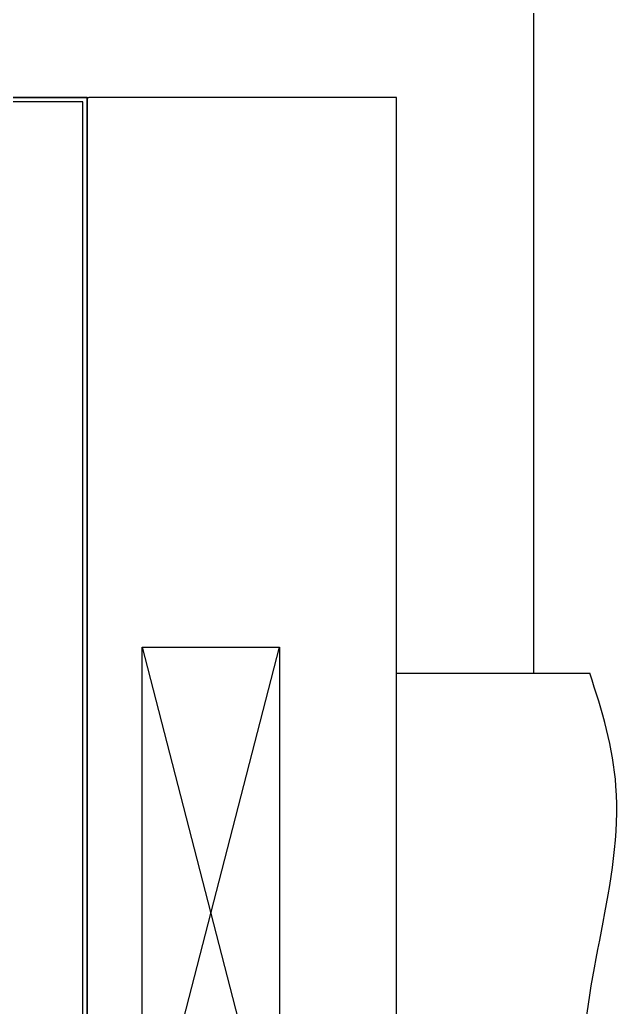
# Model space of a CAD drawing. Header units: millimetres. Extents: x 89450 to 753248, y -530175 to 1209785.
# Drawn here: x 98156 to 99034, y -94061 to -92623 of the extents above; entities that cross this region are included whole.
import ezdxf

# ---------------------------------------------------------------- set-up
doc = ezdxf.new("R2010")
doc.units = ezdxf.units.MM
doc.header["$LTSCALE"] = 150
doc.linetypes.add('HIDDEN', pattern=[9.525, 6.35, -3.175])
doc.layers.add('------00 Load Bank', color=3, linetype='Continuous')
doc.layers.add('-----35 Equipmnet Pad', color=7, linetype='Continuous')

msp = doc.modelspace()

# ---------------------------------------------------------------- linework, layer by layer
at = {"layer": '------00 Load Bank', "color": 161}
for p, q in [((98001, -92736.4, 0), (98253.7, -92736.4, 0)), ((98253.7, -92736.4, 0), (98253.7, -94244.1, 0)), ((98253.7, -92736.4, 0), (98256, -92736.4, 0)), ((98703.7, -93574.1, -9.9), (98984.8, -93574.1, -9.9))]:
    msp.add_line(p, q, dxfattribs=at)
at = {"layer": '------00 Load Bank', "color": 161, "elevation": 0}
for points in [[(98253.7, -92736.4), (96883.7, -92736.4), (96883.7, -95336.4), (98253.7, -95336.4), (98253.7, -92736.4)], [(98253.7, -95336.4), (98703.7, -95336.4), (98703.7, -92736.4), (98256, -92736.4)]]:
    msp.add_lwpolyline(points, dxfattribs=at)
for points in [[(98253.7, -95336.4), (96883.7, -95336.4), (96883.7, -92736.4), (98253.7, -92736.4)], [(98247.7, -92742.4), (96889.7, -92742.4), (96889.7, -95330.4), (98247.7, -95330.4)]]:
    msp.add_lwpolyline(points, close=True, dxfattribs=at)
at = {"layer": '------00 Load Bank', "color": 161, "linetype": 'HIDDEN', "ltscale": 5, "elevation": -9.9}
msp.add_lwpolyline([(98333.7, -94311.6), (98333.7, -93536.6), (98533.7, -93536.6), (98533.7, -94311.6)], close=True, dxfattribs=at)
for points in [[(98333.7, -94311.6), (98533.7, -93536.6)], [(98333.7, -93536.6), (98533.7, -94311.6)]]:
    msp.add_lwpolyline(points, dxfattribs=at)
at = {"layer": '------00 Load Bank', "color": 161}
msp.add_open_spline([(98989.9, -94274.1, 0), (98981.9, -94236.9, 0), (98955.4, -94060, 0), (99058.2, -93820.7, 0), (99003.1, -93628.7, 0), (98984.8, -93574.1, 0)], degree=3, knots=[124.01415, 124.01415, 124.01415, 124.01415, 238.000173, 663.61754, 833.548095, 833.548095, 833.548095, 833.548095], dxfattribs=at)
at = {"layer": '-----35 Equipmnet Pad', "color": 161, "ltscale": 5, "elevation": -9.9}
msp.add_lwpolyline([(98903.7, -93574.1), (98903.7, -90174.1)], dxfattribs=at)

doc.saveas('drawing.dxf')
